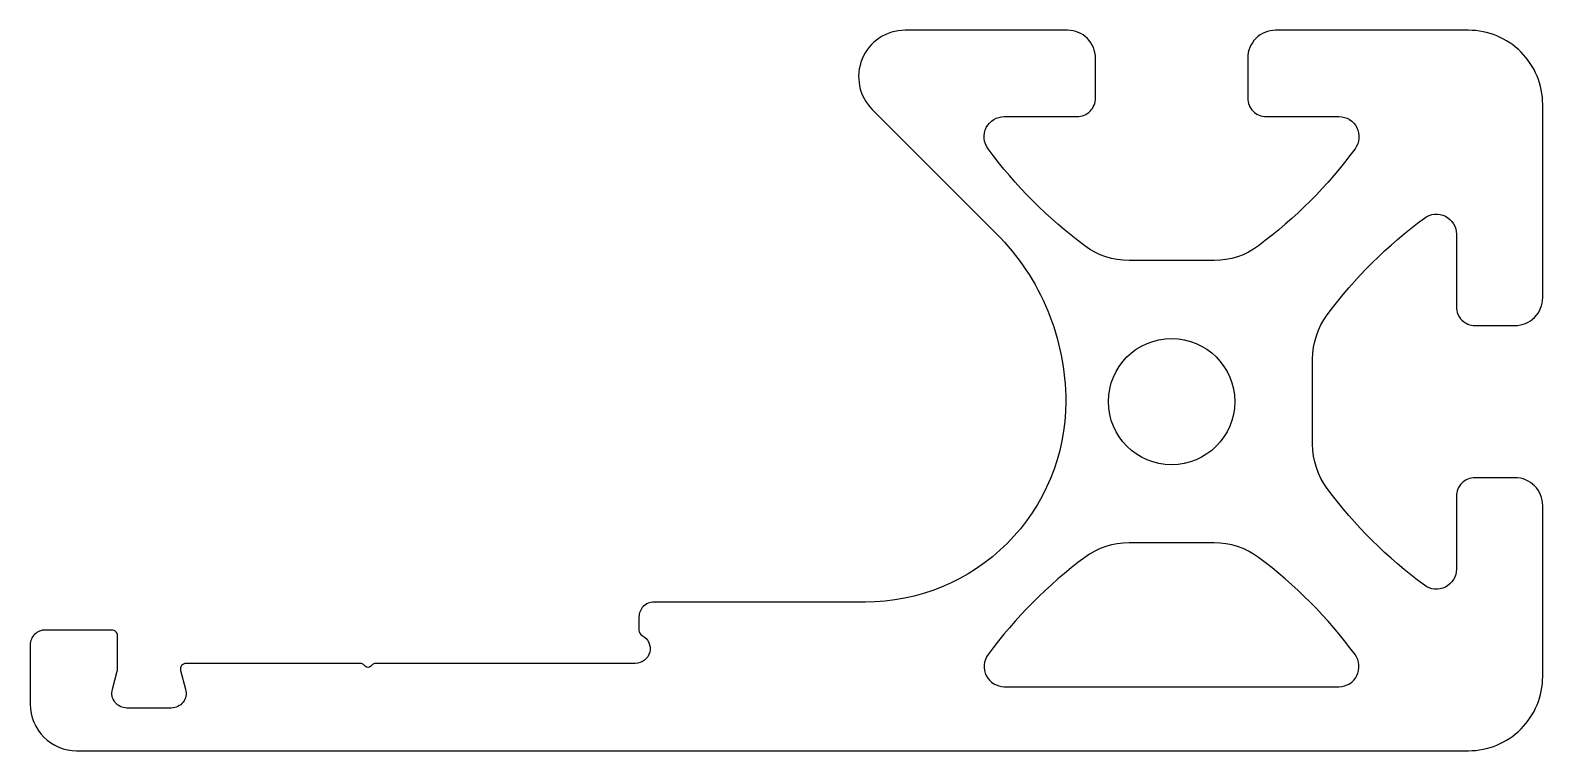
# Model space of a CAD drawing. Header units: millimetres. Extents: x -61.5 to 20, y -18.8 to 20.
import ezdxf

# ---------------------------------------------------------------- set-up
doc = ezdxf.new("R2010")
doc.units = ezdxf.units.MM
doc.layers.get('0').update_dxf_attribs({"linetype": 'CONTINUOUS'})

msp = doc.modelspace()

# ---------------------------------------------------------------- linework, layer by layer
for points in [[(-56.8, -14.436), (-56.8, -12.6, 0.414214), (-57.1, -12.3), (-60.7, -12.3, 0.414214), (-61.5, -13.1), (-61.5, -16.3, 0.414214), (-59, -18.8), (16, -18.8, 0.414214), (20, -14.8), (20, -5.6, 0.414214), (18.5, -4.1), (16.35, -4.1, 0.414214), (15.35, -5.1), (15.35, -9.016, -0.615054), (13.623, -9.889, -0.074238), (8.39, -4.68, -0.161257), (7.6, -2.293), (7.6, 2.293, -0.161257), (8.39, 4.68, -0.074238), (13.623, 9.889, -0.615054), (15.35, 9.016), (15.35, 5.1, 0.414214), (16.35, 4.1), (18.5, 4.1, 0.414214), (20, 5.6), (20, 16, 0.414214), (16, 20), (5.6, 20, 0.414214), (4.1, 18.5), (4.1, 16.35, 0.414214), (5.1, 15.35), (9.016, 15.35, -0.615054), (9.889, 13.623, -0.074238), (4.68, 8.39, -0.161257), (2.293, 7.6), (-2.293, 7.6, -0.161257), (-4.68, 8.39, -0.074238), (-9.889, 13.623, -0.615054), (-9.016, 15.35), (-5.1, 15.35, 0.414214), (-4.1, 16.35), (-4.1, 18.5, 0.414214), (-5.6, 20), (-14.363, 20, 0.668179), (-16.13, 15.732), (-9.449, 9.051, -0.198912), (-5.7, 0, -0.414214), (-16.5, -10.8), (-27.9, -10.8, 0.414214), (-28.7, -11.6), (-28.7, -12.32, 0.281861), (-28.536, -12.587, -0.788084), (-28.9, -14.1), (-42.917, -14.1, 0.198912), (-43.059, -14.159), (-43.159, -14.259, -0.414214), (-43.441, -14.259), (-43.541, -14.159, 0.198912), (-43.683, -14.1), (-53.11, -14.1, 0.493145), (-53.399, -14.478), (-53.127, -15.493, -0.493145), (-53.9, -16.5), (-56.3, -16.5, -0.493145), (-57.073, -15.493), (-56.81, -14.513, 0.065543)], [(-56.8, -14.436), (-56.8, -12.6, 0.414214), (-57.1, -12.3), (-60.7, -12.3, 0.414214), (-61.5, -13.1), (-61.5, -16.3, 0.414214), (-59, -18.8), (16, -18.8, 0.414214), (20, -14.8), (20, -5.6, 0.414214), (18.5, -4.1), (16.35, -4.1, 0.414214), (15.35, -5.1), (15.35, -9.016, -0.615054), (13.623, -9.889, -0.074238), (8.39, -4.68, -0.161257), (7.6, -2.293), (7.6, 2.293, -0.161257), (8.39, 4.68, -0.074238), (13.623, 9.889, -0.615054), (15.35, 9.016), (15.35, 5.1, 0.414214), (16.35, 4.1), (18.5, 4.1, 0.414214), (20, 5.6), (20, 16, 0.414214), (16, 20), (5.6, 20, 0.414214), (4.1, 18.5), (4.1, 16.35, 0.414214), (5.1, 15.35), (9.016, 15.35, -0.615054), (9.889, 13.623, -0.074238), (4.68, 8.39, -0.161257), (2.293, 7.6), (-2.293, 7.6, -0.161257), (-4.68, 8.39, -0.074238), (-9.889, 13.623, -0.615054), (-9.016, 15.35), (-5.1, 15.35, 0.414214), (-4.1, 16.35), (-4.1, 18.5, 0.414214), (-5.6, 20), (-14.363, 20, 0.668179), (-16.13, 15.732), (-9.449, 9.051, -0.198912), (-5.7, 0, -0.414214), (-16.5, -10.8), (-27.9, -10.8, 0.414214), (-28.7, -11.6), (-28.7, -12.32, 0.281861), (-28.536, -12.587, -0.788084), (-28.9, -14.1), (-42.917, -14.1, 0.198912), (-43.059, -14.159), (-43.159, -14.259, -0.414214), (-43.441, -14.259), (-43.541, -14.159, 0.198912), (-43.683, -14.1), (-53.11, -14.1, 0.493145), (-53.399, -14.478), (-53.127, -15.493, -0.493145), (-53.9, -16.5), (-56.3, -16.5, -0.493145), (-57.073, -15.493), (-56.81, -14.513, 0.065543)], [(-4.68, -8.39, 0.074238), (-9.889, -13.623, 0.615054), (-9.016, -15.35), (9.016, -15.35, 0.615054), (9.889, -13.623, 0.074238), (4.68, -8.39, 0.161257), (2.293, -7.6), (-2.293, -7.6, 0.161257)], [(-4.68, -8.39, 0.074238), (-9.889, -13.623, 0.615054), (-9.016, -15.35), (9.016, -15.35, 0.615054), (9.889, -13.623, 0.074238), (4.68, -8.39, 0.161257), (2.293, -7.6), (-2.293, -7.6, 0.161257)]]:
    msp.add_lwpolyline(points, format="xyb", close=True)
msp.add_circle((0, 0), 3.4)
msp.add_circle((0, 0), 3.4)

doc.saveas('drawing.dxf')
